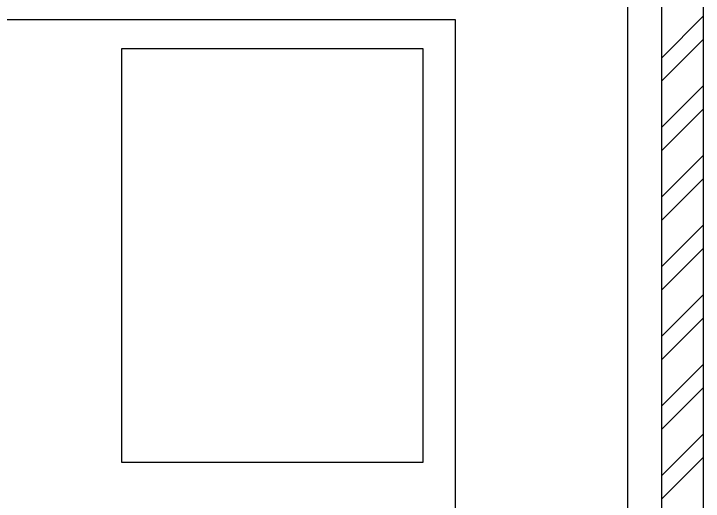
# Model space of a CAD drawing. Header units: millimetres. Extents: x 53645 to 137188, y 78097 to 135533.
# Drawn here: x 71951 to 73951, y 91855 to 93269 of the extents above; entities that cross this region are included whole.
import ezdxf

# ---------------------------------------------------------------- set-up
doc = ezdxf.new("R2010")
doc.units = ezdxf.units.MM

# ---------------------------------------------------------------- blocks, each defined once
blk = doc.blocks.new('3432')
at = {"color": 0}
for points in [[(-5270.5, 6725), (-5270.4, 9150), (-7200.5, 9150), (-7200.5, 8550), (-5870.5, 8549.9), (-5870.5, 6725.1), (-5270.5, 6725.1)], [(-5270.5, 5670), (-5270.5, 9150)], [(-5150.5, 9150), (-5150.5, 7110)], [(-7200.5, 9050), (-7200.5, 9050), (-5370.4, 9050), (-5370.5, 6725.1)], [(-5270.5, 8438.8), (-5150.5, 8558.8)], [(-5270.5, 8371.4), (-5150.5, 8491.4)], [(-5270.5, 8236.7), (-5150.5, 8356.7)], [(-5270.5, 8169.4), (-5150.5, 8289.4)], [(-5270.5, 8034.7), (-5150.5, 8154.7)], [(-5270.5, 7967.3), (-5150.5, 8087.3)], [(-5270.5, 7832.6), (-5150.5, 7952.6)], [(-5270.5, 7765.3), (-5150.5, 7885.3)], [(-5270.5, 7630.6), (-5150.5, 7750.6)], [(-5270.5, 7563.2), (-5150.5, 7683.2)], [(-5270.5, 7428.5), (-5150.5, 7548.5)], [(-5270.5, 7361.1), (-5150.5, 7481.1)], [(-5270.5, 7226.4), (-5150.5, 7346.4)], [(-5270.5, 7159.1), (-5150.5, 7279.1)]]:
    blk.add_lwpolyline(points, dxfattribs=at)
blk.add_lwpolyline([(-5963.3, 8464.4), (-6838.3, 8464.4), (-6838.3, 7264.6), (-5963.3, 7264.6)], close=True, dxfattribs=at)

msp = doc.modelspace()

# ---------------------------------------------------------------- block references
msp.add_blockref('3432', (79101.6, 84702.8))

doc.saveas('drawing.dxf')
